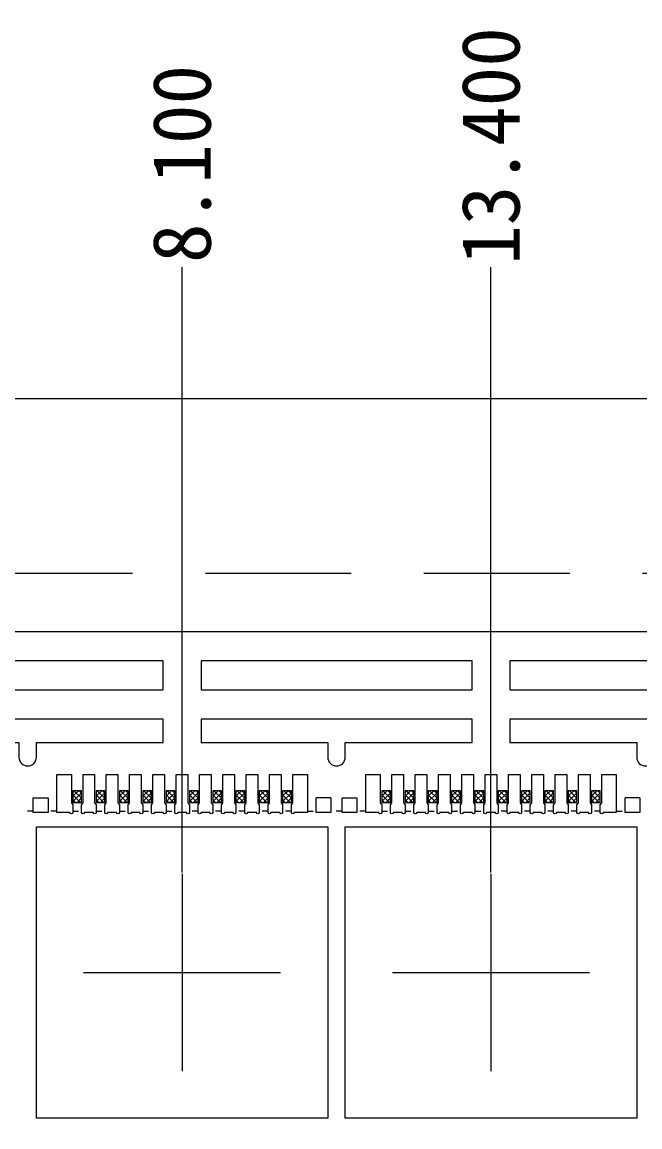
# Model space of a CAD drawing. Extents: x 360 to 479, y -156 to -9.
# Drawn here: x 427.62 to 438.22, y -27.47 to -8.51 of the extents above; entities that cross this region are included whole.
import ezdxf

# ---------------------------------------------------------------- set-up
doc = ezdxf.new("R2010")
doc.units = 0
doc.header["$LTSCALE"] = 5
doc.header["$MEASUREMENT"] = 0
doc.header["$PDMODE"] = 3
for name, pattern in [('CENTER', [2, 1.25, -0.25, 0.25, -0.25]), ('DASHED', [0.75, 0.5, -0.25]), ('HIDDEN', [0.375, 0.25, -0.125])]:
    doc.linetypes.add(name, pattern=pattern)
doc.layers.get('0').update_dxf_attribs({"linetype": 'CONTINUOUS'})
doc.layers.get('Defpoints').update_dxf_attribs({"linetype": 'CONTINUOUS'})
for name, color, linetype in [('1', 7, 'CONTINUOUS'), ('1D', 4, 'CONTINUOUS'), ('center', 1, 'CONTINUOUS'), ('PKG', 2, 'CONTINUOUS'), ('PLATING', 3, 'CONTINUOUS'), ('标注', 4, 'CONTINUOUS')]:
    doc.layers.add(name, color=color, linetype=linetype)
doc.layers.add('标注线', color=3, linetype='CONTINUOUS', lineweight=18)
doc.styles.add('SIMPLEX', font='SIMPLEX')
doc.styles.add('宋体', font='SimSun.ttf')
doc.dimstyles.new('副本Standard', dxfattribs={"dimtxt": 0.05, "dimasz": 0.05, "dimexe": 0.07, "dimexo": 0.07, "dimgap": 0.07, "dimtad": 1, "dimzin": 1, "dimdsep": 46, "dimtxsty": 'SIMPLEX', "dimcen": 0.1, "dimclrd": 256, "dimclre": 256, "dimclrt": 256, "dimadec": 0, "dimazin": 0, "dimtfac": 1, "dimtofl": 0, "dimtmove": 0, "dimatfit": 0, "dimfxl": 1, "dimlwd": -1, "dimlwe": -1, "dimarcsym": 0})

# ---------------------------------------------------------------- blocks, each defined once
blk = doc.blocks.new('*D9')
at = {"layer": 'Defpoints', "color": 0, "transparency": 16777216}
for p in [(3247.664, -270.656), (3239.564, -274.423), (3247.664, -281.071)]:
    blk.add_point(p, dxfattribs=at)
at = {"layer": '标注', "lineweight": 0, "transparency": 16777216}
blk.add_line((3247.664, -281.046), (3247.664, -270.656), dxfattribs=at)
at = {"layer": '标注', "lineweight": 0, "transparency": 16777216, "insert": (3247.664, -268.885), "char_height": 1, "attachment_point": 5, "rotation": 90, "style": '宋体'}
blk.add_mtext('8.100', dxfattribs=at)
blk = doc.blocks.new('*D10')
at = {"layer": 'Defpoints', "color": 0, "transparency": 16777216}
for p in [(3252.964, -270.656), (3239.564, -274.423), (3252.964, -281.071)]:
    blk.add_point(p, dxfattribs=at)
at = {"layer": '标注', "lineweight": 0, "transparency": 16777216}
blk.add_line((3252.964, -281.046), (3252.964, -270.656), dxfattribs=at)
at = {"layer": '标注', "lineweight": 0, "transparency": 16777216, "insert": (3252.964, -268.578), "char_height": 1, "attachment_point": 5, "rotation": 90, "style": '宋体'}
blk.add_mtext('13.400', dxfattribs=at)
blk = doc.blocks.new('*D11')
at = {"layer": 'Defpoints', "color": 0, "transparency": 16777216}
for p in [(3258.264, -270.656), (3239.564, -274.423), (3258.264, -281.071)]:
    blk.add_point(p, dxfattribs=at)
at = {"layer": '标注', "lineweight": 0, "transparency": 16777216}
blk.add_line((3258.264, -281.046), (3258.264, -270.656), dxfattribs=at)
at = {"layer": '标注', "lineweight": 0, "transparency": 16777216, "insert": (3258.264, -268.578), "char_height": 1, "attachment_point": 5, "rotation": 90, "style": '宋体'}
blk.add_mtext('18.700', dxfattribs=at)
blk = doc.blocks.new('*D12')
at = {"layer": 'Defpoints', "color": 0, "transparency": 16777216}
for p in [(3263.564, -270.656), (3239.564, -274.423), (3263.564, -281.071)]:
    blk.add_point(p, dxfattribs=at)
at = {"layer": '标注', "lineweight": 0, "transparency": 16777216}
blk.add_line((3263.564, -281.046), (3263.564, -270.656), dxfattribs=at)
at = {"layer": '标注', "lineweight": 0, "transparency": 16777216, "insert": (3263.564, -268.533), "char_height": 1, "attachment_point": 5, "rotation": 90, "style": '宋体'}
blk.add_mtext('24.000', dxfattribs=at)
blk = doc.blocks.new('*D13')
at = {"layer": 'Defpoints', "color": 0, "transparency": 16777216}
for p in [(3268.864, -270.656), (3239.564, -274.423), (3268.864, -281.071)]:
    blk.add_point(p, dxfattribs=at)
at = {"layer": '标注', "lineweight": 0, "transparency": 16777216}
blk.add_line((3268.864, -281.046), (3268.864, -270.656), dxfattribs=at)
at = {"layer": '标注', "lineweight": 0, "transparency": 16777216, "insert": (3268.864, -268.533), "char_height": 1, "attachment_point": 5, "rotation": 90, "style": '宋体'}
blk.add_mtext('29.300', dxfattribs=at)
blk = doc.blocks.new('*D14')
at = {"layer": 'Defpoints', "color": 0, "transparency": 16777216}
for p in [(3274.164, -270.656), (3239.564, -274.423), (3274.164, -281.071)]:
    blk.add_point(p, dxfattribs=at)
at = {"layer": '标注', "lineweight": 0, "transparency": 16777216}
blk.add_line((3274.164, -281.046), (3274.164, -270.656), dxfattribs=at)
at = {"layer": '标注', "lineweight": 0, "transparency": 16777216, "insert": (3274.164, -268.539), "char_height": 1, "attachment_point": 5, "rotation": 90, "style": '宋体'}
blk.add_mtext('34.600', dxfattribs=at)

msp = doc.modelspace()

# ---------------------------------------------------------------- linework, layer by layer
at = {"lineweight": 0}
for points in [[(425.3881, -19.9724), (430.0381, -19.9724), (430.0381, -19.4724), (425.3881, -19.4723)], [(430.6881, -19.9724), (435.3381, -19.9724), (435.3381, -19.4724), (430.6881, -19.4723)], [(435.9881, -19.9724), (440.6381, -19.9724), (440.6381, -19.4724), (435.9881, -19.4723)]]:
    msp.add_lwpolyline(points, close=True, dxfattribs=at)
for points in [[(427.5631, -21.1274, 1), (427.8631, -21.1274), (427.8631, -20.8724), (430.0381, -20.8724), (430.0381, -20.4724), (425.3881, -20.4724), (425.3881, -20.8724), (427.5631, -20.8724)], [(432.8631, -21.1274, 1), (433.1631, -21.1274), (433.1631, -20.8724), (435.3381, -20.8724), (435.3381, -20.4724), (430.6881, -20.4724), (430.6881, -20.8724), (432.8631, -20.8724)], [(438.1631, -21.1274, 1), (438.4631, -21.1274), (438.4631, -20.8724), (440.6381, -20.8724), (440.6381, -20.4724), (435.9881, -20.4724), (435.9881, -20.8724), (438.1631, -20.8724)]]:
    msp.add_lwpolyline(points, format="xyb", close=True, dxfattribs=at)
at = {"layer": '1', "linetype": 'Continuous', "lineweight": 0}
for p, q in [((427.8081, -21.8224), (428.0631, -21.8224)), ((432.9181, -21.8224), (432.6631, -21.8224)), ((433.1081, -21.8224), (433.3631, -21.8224)), ((438.2181, -21.8224), (437.9631, -21.8224))]:
    msp.add_line(p, q, dxfattribs=at)
at = {"layer": '1', "lineweight": 0}
msp.add_lwpolyline([(459.5131, -92.9724), (384.0131, -92.9724), (383.0131, -91.9724), (383.0131, -81.4724), (385.1131, -81.4724, 0.4142136), (385.5131, -81.0724), (385.5131, -61.8724, 0.4142136), (385.1131, -61.4724), (383.0131, -61.4724), (383.0131, -46.4724), (385.1131, -46.4724, 0.4142136), (385.5131, -46.0724), (385.5131, -26.8724, 0.4142136), (385.1131, -26.4724), (383.0131, -26.4724), (383.0131, -15.9724), (384.0131, -14.9724), (459.5131, -14.9724)], format="xyb", dxfattribs=at)
at = {"layer": '1', "linetype": 'Continuous', "lineweight": 0}
for points in [[(428.2131, -21.4224), (428.4631, -21.4224), (428.4631, -21.9099), (428.4881, -21.9474), (428.4881, -22.0774, -0.9266253), (428.4383, -22.0774), (428.2131, -22.0774)], [(428.8881, -21.9474), (428.8881, -22.0774, -0.9266253), (428.8383, -22.0774), (428.688, -22.0774, -0.9266253), (428.6381, -22.0774), (428.6381, -21.9474), (428.6631, -21.9099), (428.6631, -21.4224), (428.8631, -21.4224), (428.8631, -21.9099)], [(429.2631, -21.4224), (429.2631, -21.9099), (429.2881, -21.9474), (429.2881, -22.0774, -0.9266253), (429.2383, -22.0774), (429.088, -22.0774, -0.9266253), (429.0381, -22.0774), (429.0381, -21.9474), (429.0631, -21.9099), (429.0631, -21.4224), (429.2381, -21.4224)], [(429.6631, -21.4224), (429.6631, -21.9099), (429.6881, -21.9474), (429.6881, -22.0774, -0.9266253), (429.6383, -22.0774), (429.488, -22.0774, -0.9266253), (429.4381, -22.0774), (429.4381, -21.9474), (429.4631, -21.9099), (429.4631, -21.4224)], [(430.4631, -21.4224), (430.4631, -21.9099), (430.4881, -21.9474), (430.4881, -22.0774, -0.9266253), (430.4383, -22.0774), (430.288, -22.0774, -0.9266253), (430.2381, -22.0774), (430.2381, -21.9474), (430.2631, -21.9099), (430.2631, -21.4224)], [(430.8631, -21.4224), (430.8631, -21.9099), (430.8881, -21.9474), (430.8881, -22.0774, -0.9266253), (430.8383, -22.0774), (430.688, -22.0774, -0.9266253), (430.6381, -22.0774), (430.6381, -21.9474), (430.6631, -21.9099), (430.6631, -21.4224)], [(431.2631, -21.4224), (431.2631, -21.9099), (431.2881, -21.9474), (431.2881, -22.0774, -0.9266253), (431.2383, -22.0774), (431.088, -22.0774, -0.9266253), (431.0381, -22.0774), (431.0381, -21.9474), (431.0631, -21.9099), (431.0631, -21.4224)], [(431.6631, -21.4224), (431.6631, -21.9099), (431.6881, -21.9474), (431.6881, -22.0774, -0.9266253), (431.6383, -22.0774), (431.488, -22.0774, -0.9266253), (431.4381, -22.0774), (431.4381, -21.9474), (431.4631, -21.9099), (431.4631, -21.4224)], [(432.5131, -21.4224), (432.5131, -22.0774), (432.288, -22.0774, -0.9266253), (432.2381, -22.0774), (432.2381, -21.9474), (432.2631, -21.9099), (432.2631, -21.4224)], [(433.5131, -21.4224), (433.7631, -21.4224), (433.7631, -21.9099), (433.7881, -21.9474), (433.7881, -22.0774, -0.9266253), (433.7383, -22.0774), (433.5131, -22.0774)], [(434.1881, -21.9474), (434.1881, -22.0774, -0.9266253), (434.1383, -22.0774), (433.988, -22.0774, -0.9266253), (433.9381, -22.0774), (433.9381, -21.9474), (433.9631, -21.9099), (433.9631, -21.4224), (434.1631, -21.4224), (434.1631, -21.9099)], [(434.5631, -21.4224), (434.5631, -21.9099), (434.5881, -21.9474), (434.5881, -22.0774, -0.9266253), (434.5383, -22.0774), (434.388, -22.0774, -0.9266253), (434.3381, -22.0774), (434.3381, -21.9474), (434.3631, -21.9099), (434.3631, -21.4224), (434.5381, -21.4224)], [(434.9631, -21.4224), (434.9631, -21.9099), (434.9881, -21.9474), (434.9881, -22.0774, -0.9266253), (434.9383, -22.0774), (434.788, -22.0774, -0.9266253), (434.7381, -22.0774), (434.7381, -21.9474), (434.7631, -21.9099), (434.7631, -21.4224)], [(435.7631, -21.4224), (435.7631, -21.9099), (435.7881, -21.9474), (435.7881, -22.0774, -0.9266253), (435.7383, -22.0774), (435.588, -22.0774, -0.9266253), (435.5381, -22.0774), (435.5381, -21.9474), (435.5631, -21.9099), (435.5631, -21.4224)], [(436.1631, -21.4224), (436.1631, -21.9099), (436.1881, -21.9474), (436.1881, -22.0774, -0.9266253), (436.1383, -22.0774), (435.988, -22.0774, -0.9266253), (435.9381, -22.0774), (435.9381, -21.9474), (435.9631, -21.9099), (435.9631, -21.4224)], [(436.5631, -21.4224), (436.5631, -21.9099), (436.5881, -21.9474), (436.5881, -22.0774, -0.9266253), (436.5383, -22.0774), (436.388, -22.0774, -0.9266253), (436.3381, -22.0774), (436.3381, -21.9474), (436.3631, -21.9099), (436.3631, -21.4224)], [(436.9631, -21.4224), (436.9631, -21.9099), (436.9881, -21.9474), (436.9881, -22.0774, -0.9266253), (436.9383, -22.0774), (436.788, -22.0774, -0.9266253), (436.7381, -22.0774), (436.7381, -21.9474), (436.7631, -21.9099), (436.7631, -21.4224)], [(437.8131, -21.4224), (437.8131, -22.0774), (437.588, -22.0774, -0.9266253), (437.5381, -22.0774), (437.5381, -21.9474), (437.5631, -21.9099), (437.5631, -21.4224)]]:
    msp.add_lwpolyline(points, format="xyb", close=True, dxfattribs=at)
for points in [[(429.8631, -21.4224), (430.0631, -21.4224), (430.0631, -21.9099), (430.0881, -21.9474), (430.0881, -22.0774, -0.9266253), (430.0383, -22.0774), (429.888, -22.0774, -0.9266253), (429.8381, -22.0774), (429.8381, -21.9474), (429.8631, -21.9099), (429.8631, -21.4224), (429.8881, -21.4224)], [(431.8631, -21.9224), (431.8631, -21.4224), (432.0631, -21.4224), (432.0631, -21.9099), (432.0881, -21.9474), (432.0881, -22.0774, -0.9266253), (432.0383, -22.0774), (431.888, -22.0774, -0.9266253), (431.8381, -22.0774), (431.8381, -21.9474), (431.8631, -21.9099)], [(435.1631, -21.4224), (435.3631, -21.4224), (435.3631, -21.9099), (435.3881, -21.9474), (435.3881, -22.0774, -0.9266253), (435.3383, -22.0774), (435.188, -22.0774, -0.9266253), (435.1381, -22.0774), (435.1381, -21.9474), (435.1631, -21.9099), (435.1631, -21.4224), (435.1881, -21.4224)], [(437.1631, -21.9224), (437.1631, -21.4224), (437.3631, -21.4224), (437.3631, -21.9099), (437.3881, -21.9474), (437.3881, -22.0774, -0.9266253), (437.3383, -22.0774), (437.188, -22.0774, -0.9266253), (437.1381, -22.0774), (437.1381, -21.9474), (437.1631, -21.9099)]]:
    msp.add_lwpolyline(points, format="xyb", dxfattribs=at)
at = {"layer": '1', "lineweight": 0}
for points in [[(428.0631, -21.8224), (428.0631, -22.0774), (427.8081, -22.0774), (427.8081, -21.8224)], [(432.9181, -21.8224), (432.9181, -22.0774), (432.6631, -22.0774), (432.6631, -21.8224)], [(433.3631, -21.8224), (433.3631, -22.0774), (433.1081, -22.0774), (433.1081, -21.8224)], [(438.2181, -21.8224), (438.2181, -22.0774), (437.9631, -22.0774), (437.9631, -21.8224)]]:
    msp.add_lwpolyline(points, dxfattribs=at)
at = {"layer": '1D', "linetype": 'HIDDEN', "lineweight": 0, "ltscale": 0.05}
for p, q in [((428.4881, -22.0524), (428.6381, -22.0524)), ((428.8881, -22.0524), (429.0381, -22.0524)), ((429.2881, -22.0524), (429.4381, -22.0524)), ((429.6881, -22.0524), (429.8381, -22.0524)), ((430.0881, -22.0524), (430.2381, -22.0524)), ((430.6381, -22.0524), (430.4881, -22.0524)), ((431.0381, -22.0524), (430.8881, -22.0524)), ((431.4381, -22.0524), (431.2881, -22.0524)), ((431.8381, -22.0524), (431.6881, -22.0524)), ((432.2381, -22.0524), (432.0881, -22.0524)), ((433.7881, -22.0524), (433.9381, -22.0524)), ((434.1881, -22.0524), (434.3381, -22.0524)), ((434.5881, -22.0524), (434.7381, -22.0524)), ((434.9881, -22.0524), (435.1381, -22.0524)), ((435.3881, -22.0524), (435.5381, -22.0524)), ((435.9381, -22.0524), (435.7881, -22.0524)), ((436.3381, -22.0524), (436.1881, -22.0524)), ((436.7381, -22.0524), (436.5881, -22.0524)), ((437.1381, -22.0524), (436.9881, -22.0524)), ((437.5381, -22.0524), (437.3881, -22.0524))]:
    msp.add_line(p, q, dxfattribs=at)
at = {"layer": '1D', "linetype": 'DASHED', "lineweight": 0}
msp.add_lwpolyline([(459.5131, -17.9724), (383.0131, -17.9724), (383.0131, -89.9724), (459.5131, -89.9724)], dxfattribs=at)
at = {"layer": '1D', "color": 1, "lineweight": 0}
msp.add_lwpolyline([(459.5131, -88.9724), (387.5131, -88.9724), (387.5131, -18.9724), (459.5131, -18.9724)], dxfattribs=at)
at = {"layer": '1D', "linetype": 'HIDDEN', "lineweight": 0, "ltscale": 0.08}
for points in [[(427.8081, -22.0524), (427.6181, -22.0524)], [(428.2131, -22.0524), (428.0631, -22.0524)], [(432.5131, -22.0524), (432.6631, -22.0524)], [(433.1081, -22.0524), (432.9181, -22.0524)], [(433.5131, -22.0524), (433.3631, -22.0524)], [(437.8131, -22.0524), (437.9631, -22.0524)]]:
    msp.add_lwpolyline(points, dxfattribs=at)
at = {"layer": 'center', "linetype": 'CENTER', "lineweight": 0}
for p, q in [((430.3631, -23.1317), (430.3631, -26.5131)), ((435.6631, -23.1317), (435.6631, -26.5131)), ((428.6724, -24.8224), (432.0539, -24.8224)), ((433.9724, -24.8224), (437.3539, -24.8224))]:
    msp.add_line(p, q, dxfattribs=at)
at = {"layer": 'PKG', "linetype": 'Continuous', "lineweight": 0}
for points in [[(427.8631, -27.3224), (427.8631, -22.3224), (432.8631, -22.3224), (432.8631, -27.3224)], [(433.1631, -27.3224), (433.1631, -22.3224), (438.1631, -22.3224), (438.1631, -27.3224)]]:
    msp.add_lwpolyline(points, close=True, dxfattribs=at)
at = {"layer": 'PLATING', "lineweight": 0}
for p, q in [((428.6381, -21.7024), (428.4881, -21.7024)), ((428.4881, -21.7024), (428.4881, -21.9024)), ((428.6381, -21.9024), (428.6381, -21.7024)), ((429.0381, -21.7024), (428.8881, -21.7024)), ((428.8881, -21.7024), (428.8881, -21.9024)), ((429.0381, -21.9024), (429.0381, -21.7024)), ((429.4381, -21.7024), (429.2881, -21.7024)), ((429.2881, -21.7024), (429.2881, -21.9024)), ((429.4381, -21.9024), (429.4381, -21.7024)), ((429.8381, -21.7024), (429.6881, -21.7024)), ((429.6881, -21.7024), (429.6881, -21.9024)), ((429.8381, -21.9024), (429.8381, -21.7024)), ((430.2381, -21.7024), (430.0881, -21.7024)), ((430.0881, -21.7024), (430.0881, -21.9024)), ((430.2381, -21.9024), (430.2381, -21.7024)), ((430.6381, -21.7024), (430.4881, -21.7024)), ((430.4881, -21.7024), (430.4881, -21.9024)), ((430.6381, -21.9024), (430.6381, -21.7024)), ((431.0381, -21.7024), (430.8881, -21.7024)), ((430.8881, -21.7024), (430.8881, -21.9024)), ((431.0381, -21.9024), (431.0381, -21.7024)), ((431.4381, -21.7024), (431.2881, -21.7024)), ((431.2881, -21.7024), (431.2881, -21.9024)), ((431.4381, -21.9024), (431.4381, -21.7024)), ((431.8381, -21.7024), (431.6881, -21.7024)), ((431.6881, -21.7024), (431.6881, -21.9024)), ((431.8381, -21.9024), (431.8381, -21.7024)), ((432.2381, -21.7024), (432.0881, -21.7024)), ((432.0881, -21.7024), (432.0881, -21.9024)), ((432.2381, -21.9024), (432.2381, -21.7024)), ((433.9381, -21.7024), (433.7881, -21.7024)), ((433.7881, -21.7024), (433.7881, -21.9024)), ((433.9381, -21.9024), (433.9381, -21.7024)), ((434.3381, -21.7024), (434.1881, -21.7024)), ((434.1881, -21.7024), (434.1881, -21.9024)), ((434.3381, -21.9024), (434.3381, -21.7024)), ((434.7381, -21.7024), (434.5881, -21.7024)), ((434.5881, -21.7024), (434.5881, -21.9024)), ((434.7381, -21.9024), (434.7381, -21.7024)), ((435.1381, -21.7024), (434.9881, -21.7024)), ((434.9881, -21.7024), (434.9881, -21.9024)), ((435.1381, -21.9024), (435.1381, -21.7024)), ((435.5381, -21.7024), (435.3881, -21.7024)), ((435.3881, -21.7024), (435.3881, -21.9024)), ((435.5381, -21.9024), (435.5381, -21.7024)), ((435.9381, -21.7024), (435.7881, -21.7024)), ((435.7881, -21.7024), (435.7881, -21.9024)), ((435.9381, -21.9024), (435.9381, -21.7024)), ((436.3381, -21.7024), (436.1881, -21.7024)), ((436.1881, -21.7024), (436.1881, -21.9024)), ((436.3381, -21.9024), (436.3381, -21.7024)), ((436.7381, -21.7024), (436.5881, -21.7024)), ((436.5881, -21.7024), (436.5881, -21.9024)), ((436.7381, -21.9024), (436.7381, -21.7024)), ((437.1381, -21.7024), (436.9881, -21.7024)), ((436.9881, -21.7024), (436.9881, -21.9024)), ((437.1381, -21.9024), (437.1381, -21.7024)), ((437.5381, -21.7024), (437.3881, -21.7024)), ((437.3881, -21.7024), (437.3881, -21.9024)), ((437.5381, -21.9024), (437.5381, -21.7024)), ((428.4881, -21.9024), (428.6381, -21.9024)), ((428.8881, -21.9024), (429.0381, -21.9024)), ((429.2881, -21.9024), (429.4381, -21.9024)), ((429.6881, -21.9024), (429.8381, -21.9024)), ((430.0881, -21.9024), (430.2381, -21.9024)), ((430.4881, -21.9024), (430.6381, -21.9024)), ((430.8881, -21.9024), (431.0381, -21.9024)), ((431.2881, -21.9024), (431.4381, -21.9024)), ((431.6881, -21.9024), (431.8381, -21.9024)), ((432.0881, -21.9024), (432.2381, -21.9024)), ((433.7881, -21.9024), (433.9381, -21.9024)), ((434.1881, -21.9024), (434.3381, -21.9024)), ((434.5881, -21.9024), (434.7381, -21.9024)), ((434.9881, -21.9024), (435.1381, -21.9024)), ((435.3881, -21.9024), (435.5381, -21.9024)), ((435.7881, -21.9024), (435.9381, -21.9024)), ((436.1881, -21.9024), (436.3381, -21.9024)), ((436.5881, -21.9024), (436.7381, -21.9024)), ((436.9881, -21.9024), (437.1381, -21.9024)), ((437.3881, -21.9024), (437.5381, -21.9024))]:
    msp.add_line(p, q, dxfattribs=at)
at = {"layer": '标注线', "lineweight": 0}
for p, q in [((428.4958, -21.7024), (428.4881, -21.7101)), ((428.5842, -21.7024), (428.4881, -21.7985)), ((428.6381, -21.7368), (428.4881, -21.8868)), ((428.4881, -21.7708), (428.6197, -21.9024)), ((428.5081, -21.7024), (428.6381, -21.8324)), ((428.5965, -21.7024), (428.6381, -21.744)), ((428.8958, -21.7024), (428.8881, -21.7101)), ((428.9842, -21.7024), (428.8881, -21.7985)), ((429.0381, -21.7368), (428.8881, -21.8868)), ((428.8881, -21.7708), (429.0197, -21.9024)), ((428.9081, -21.7024), (429.0381, -21.8324)), ((428.9965, -21.7024), (429.0381, -21.744)), ((429.2958, -21.7024), (429.2881, -21.7101)), ((429.3842, -21.7024), (429.2881, -21.7985)), ((429.4381, -21.7368), (429.2881, -21.8868)), ((429.2881, -21.7708), (429.4197, -21.9024)), ((429.3081, -21.7024), (429.4381, -21.8324)), ((429.3965, -21.7024), (429.4381, -21.744)), ((429.6958, -21.7024), (429.6881, -21.7101)), ((429.7842, -21.7024), (429.6881, -21.7985)), ((429.8381, -21.7368), (429.6881, -21.8868)), ((429.6881, -21.7708), (429.8197, -21.9024)), ((429.7081, -21.7024), (429.8381, -21.8324)), ((429.7965, -21.7024), (429.8381, -21.744)), ((430.0958, -21.7024), (430.0881, -21.7101)), ((430.1842, -21.7024), (430.0881, -21.7985)), ((430.2381, -21.7368), (430.0881, -21.8868)), ((430.0881, -21.7708), (430.2197, -21.9024)), ((430.1081, -21.7024), (430.2381, -21.8324)), ((430.1965, -21.7024), (430.2381, -21.744)), ((430.4958, -21.7024), (430.4881, -21.7101)), ((430.5842, -21.7024), (430.4881, -21.7985)), ((430.6381, -21.7368), (430.4881, -21.8868)), ((430.4881, -21.7708), (430.6197, -21.9024)), ((430.5081, -21.7024), (430.6381, -21.8324)), ((430.5965, -21.7024), (430.6381, -21.744)), ((430.8958, -21.7024), (430.8881, -21.7101)), ((430.9842, -21.7024), (430.8881, -21.7985)), ((431.0381, -21.7368), (430.8881, -21.8868)), ((430.8881, -21.7708), (431.0197, -21.9024)), ((430.9081, -21.7024), (431.0381, -21.8324)), ((430.9965, -21.7024), (431.0381, -21.744)), ((431.2958, -21.7024), (431.2881, -21.7101)), ((431.3842, -21.7024), (431.2881, -21.7985)), ((431.4381, -21.7368), (431.2881, -21.8868)), ((431.2881, -21.7708), (431.4197, -21.9024)), ((431.3081, -21.7024), (431.4381, -21.8324)), ((431.3965, -21.7024), (431.4381, -21.744)), ((431.6958, -21.7024), (431.6881, -21.7101)), ((431.7842, -21.7024), (431.6881, -21.7985)), ((431.8381, -21.7368), (431.6881, -21.8868)), ((431.6881, -21.7708), (431.8197, -21.9024)), ((431.7081, -21.7024), (431.8381, -21.8324)), ((431.7965, -21.7024), (431.8381, -21.744)), ((432.0958, -21.7024), (432.0881, -21.7101)), ((432.1842, -21.7024), (432.0881, -21.7985)), ((432.2381, -21.7368), (432.0881, -21.8868)), ((432.0881, -21.7708), (432.2197, -21.9024)), ((432.1081, -21.7024), (432.2381, -21.8324)), ((432.1965, -21.7024), (432.2381, -21.744)), ((433.7958, -21.7024), (433.7881, -21.7101)), ((433.8842, -21.7024), (433.7881, -21.7985)), ((433.9381, -21.7368), (433.7881, -21.8868)), ((433.7881, -21.7708), (433.9197, -21.9024)), ((433.8081, -21.7024), (433.9381, -21.8324)), ((433.8965, -21.7024), (433.9381, -21.744)), ((434.1958, -21.7024), (434.1881, -21.7101)), ((434.2842, -21.7024), (434.1881, -21.7985)), ((434.3381, -21.7368), (434.1881, -21.8868)), ((434.1881, -21.7708), (434.3197, -21.9024)), ((434.2081, -21.7024), (434.3381, -21.8324)), ((434.2965, -21.7024), (434.3381, -21.744)), ((434.5958, -21.7024), (434.5881, -21.7101)), ((434.6842, -21.7024), (434.5881, -21.7985)), ((434.7381, -21.7368), (434.5881, -21.8868)), ((434.5881, -21.7708), (434.7197, -21.9024)), ((434.6081, -21.7024), (434.7381, -21.8324)), ((434.6965, -21.7024), (434.7381, -21.744)), ((434.9958, -21.7024), (434.9881, -21.7101)), ((435.0842, -21.7024), (434.9881, -21.7985)), ((435.1381, -21.7368), (434.9881, -21.8868)), ((434.9881, -21.7708), (435.1197, -21.9024)), ((435.0081, -21.7024), (435.1381, -21.8324)), ((435.0965, -21.7024), (435.1381, -21.744)), ((435.3958, -21.7024), (435.3881, -21.7101)), ((435.4842, -21.7024), (435.3881, -21.7985)), ((435.5381, -21.7368), (435.3881, -21.8868)), ((435.3881, -21.7708), (435.5197, -21.9024)), ((435.4081, -21.7024), (435.5381, -21.8324)), ((435.4965, -21.7024), (435.5381, -21.744)), ((435.7958, -21.7024), (435.7881, -21.7101)), ((435.8842, -21.7024), (435.7881, -21.7985)), ((435.9381, -21.7368), (435.7881, -21.8868)), ((435.7881, -21.7708), (435.9197, -21.9024)), ((435.8081, -21.7024), (435.9381, -21.8324)), ((435.8965, -21.7024), (435.9381, -21.744)), ((436.1958, -21.7024), (436.1881, -21.7101)), ((436.2842, -21.7024), (436.1881, -21.7985)), ((436.3381, -21.7368), (436.1881, -21.8868)), ((436.1881, -21.7708), (436.3197, -21.9024)), ((436.2081, -21.7024), (436.3381, -21.8324)), ((436.2965, -21.7024), (436.3381, -21.744)), ((436.5958, -21.7024), (436.5881, -21.7101)), ((436.6842, -21.7024), (436.5881, -21.7985)), ((436.7381, -21.7368), (436.5881, -21.8868)), ((436.5881, -21.7708), (436.7197, -21.9024)), ((436.6081, -21.7024), (436.7381, -21.8324)), ((436.6965, -21.7024), (436.7381, -21.744)), ((436.9958, -21.7024), (436.9881, -21.7101)), ((437.0842, -21.7024), (436.9881, -21.7985)), ((437.1381, -21.7368), (436.9881, -21.8868)), ((436.9881, -21.7708), (437.1197, -21.9024)), ((437.0081, -21.7024), (437.1381, -21.8324)), ((437.0965, -21.7024), (437.1381, -21.744)), ((437.3958, -21.7024), (437.3881, -21.7101)), ((437.4842, -21.7024), (437.3881, -21.7985)), ((437.5381, -21.7368), (437.3881, -21.8868)), ((437.3881, -21.7708), (437.5197, -21.9024)), ((437.4081, -21.7024), (437.5381, -21.8324)), ((437.4965, -21.7024), (437.5381, -21.744)), ((428.4881, -21.8592), (428.5313, -21.9024)), ((428.6381, -21.8252), (428.5609, -21.9024)), ((428.8881, -21.8592), (428.9313, -21.9024)), ((429.0381, -21.8252), (428.9609, -21.9024)), ((429.2881, -21.8592), (429.3313, -21.9024)), ((429.4381, -21.8252), (429.3609, -21.9024)), ((429.6881, -21.8592), (429.7313, -21.9024)), ((429.8381, -21.8252), (429.7609, -21.9024)), ((430.0881, -21.8592), (430.1313, -21.9024)), ((430.2381, -21.8252), (430.1609, -21.9024)), ((430.4881, -21.8592), (430.5313, -21.9024)), ((430.6381, -21.8252), (430.5609, -21.9024)), ((430.8881, -21.8592), (430.9313, -21.9024)), ((431.0381, -21.8252), (430.9609, -21.9024)), ((431.2881, -21.8592), (431.3313, -21.9024)), ((431.4381, -21.8252), (431.3609, -21.9024)), ((431.6881, -21.8592), (431.7313, -21.9024)), ((431.8381, -21.8252), (431.7609, -21.9024)), ((432.0881, -21.8592), (432.1313, -21.9024)), ((432.2381, -21.8252), (432.1609, -21.9024)), ((433.7881, -21.8592), (433.8313, -21.9024)), ((433.9381, -21.8252), (433.8609, -21.9024)), ((434.1881, -21.8592), (434.2313, -21.9024)), ((434.3381, -21.8252), (434.2609, -21.9024)), ((434.5881, -21.8592), (434.6313, -21.9024)), ((434.7381, -21.8252), (434.6609, -21.9024)), ((434.9881, -21.8592), (435.0313, -21.9024)), ((435.1381, -21.8252), (435.0609, -21.9024)), ((435.3881, -21.8592), (435.4313, -21.9024)), ((435.5381, -21.8252), (435.4609, -21.9024)), ((435.7881, -21.8592), (435.8313, -21.9024)), ((435.9381, -21.8252), (435.8609, -21.9024)), ((436.1881, -21.8592), (436.2313, -21.9024)), ((436.3381, -21.8252), (436.2609, -21.9024)), ((436.5881, -21.8592), (436.6313, -21.9024)), ((436.7381, -21.8252), (436.6609, -21.9024)), ((436.9881, -21.8592), (437.0313, -21.9024)), ((437.1381, -21.8252), (437.0609, -21.9024)), ((437.3881, -21.8592), (437.4313, -21.9024)), ((437.5381, -21.8252), (437.4609, -21.9024))]:
    msp.add_line(p, q, dxfattribs=at)

# ---------------------------------------------------------------- dimensions: what is measured, and where the dimension line sits
at = {"layer": '标注', "lineweight": 0}
for feature_location, picture, middle in [((446.2631, -23.1317), '*D12', (446.2631, -10.5942)), ((451.5631, -23.1317), '*D13', (451.5631, -10.5942)), ((456.8631, -23.1317), '*D14', (456.8631, -10.5998)), ((435.6631, -23.1317), '*D10', (435.6631, -10.6389)), ((440.9631, -23.1317), '*D11', (440.9631, -10.6389)), ((430.3631, -23.1317), '*D9', (430.3631, -10.9461))]:
    dim = msp.add_ordinate_dim(feature_location=feature_location, offset=(0, 10.4148), dtype=1, origin=(422.2631, -16.4844), dimstyle='副本Standard', override={"dimtxt": 1, "dimasz": 1, "dimexo": 0.025, "dimgap": 0.05, "dimtad": 0, "dimdec": 3, "dimtxsty": '宋体', "dimlwe": 0}, dxfattribs=at)
    dim.commit()
    dim.dimension.update_dxf_attribs({"geometry": picture, "text_midpoint": middle, "insert": (-2817.3012, 257.9389)})

doc.saveas('drawing.dxf')
